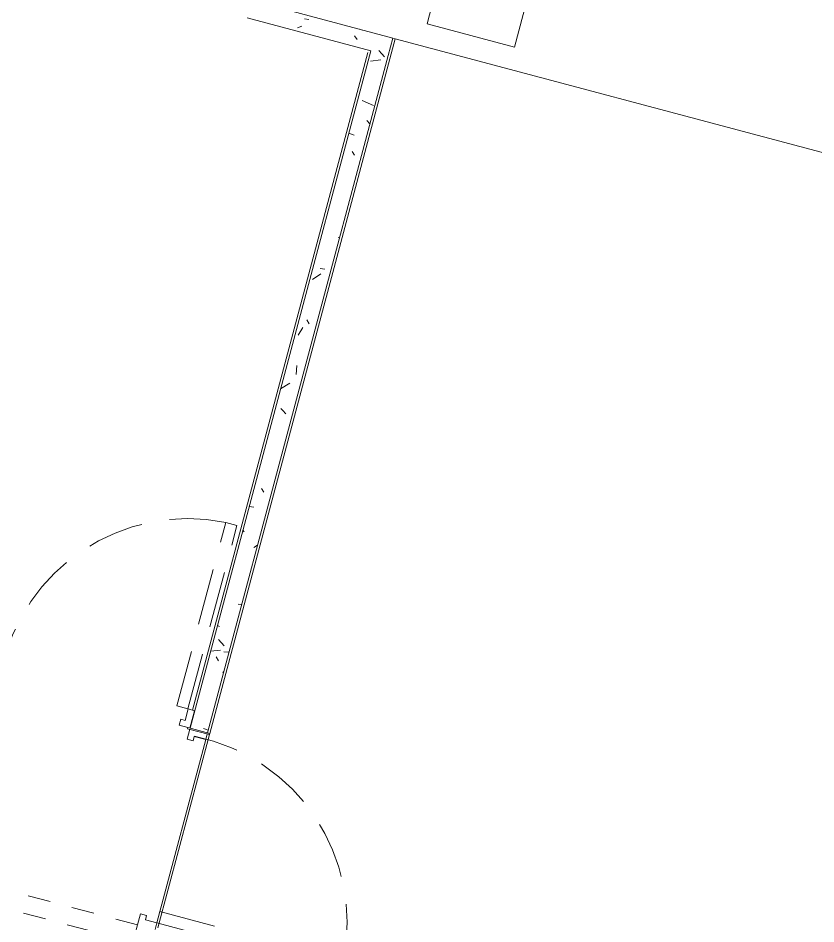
# Model space of a CAD drawing. Header units: metres. Extents: x 689715 to 690980, y 1005284 to 1006835.
# Drawn here: x 690821.106 to 690824.633, y 1005608.562 to 1005612.568 of the extents above; entities that cross this region are included whole.
import ezdxf

# ---------------------------------------------------------------- set-up
doc = ezdxf.new("R2010")
doc.units = ezdxf.units.M
for name, pattern in [('HIDDEN', [0.375, 0.25, -0.125]), ('Overhead', [0.00396875, 0.00238125, -0.0015875]), ('PHANTOM', [2.5, 1.25, -0.25, 0.25, -0.25, 0.25, -0.25])]:
    doc.linetypes.add(name, pattern=pattern)
doc.layers.add('0_HUELLAS CASAS CASTILLA', color=1, linetype='Continuous')
doc.layers.add('0_NUMERO DE LOTE FASE V', color=3, linetype='Continuous')
for name, color, linetype, lineweight in [('Líneas ocultas', 7, 'HIDDEN', 13), ('Medium Lines', 10, 'Continuous', 18), ('Muros', 7, 'Continuous', 13), ('Overhead', 7, 'Overhead', 13), ('Patrón de corte', 7, 'Continuous', 13), ('Puertas', 7, 'Continuous', 13), ('Suelos', 7, 'Continuous', 9)]:
    doc.layers.add(name, color=color, linetype=linetype, lineweight=lineweight)
pattern_1 = [(49.99999999999996, (0, -2.328306436538696e-10), (0.4377584771638401, -0.03836033982117172), [0.04599999999999997, -0.5029999999999996]), (354.9999999999999, (0, -2.328306436538696e-10), (-0.0843952140696779, 0.4580987315439033), [0.037, -0.402]), (100.451, (0.03600000008009374, -0.003000000258907676), (0.3526758939897786, 0.4199401312074266), [0.03899999999999999, -0.427]), (46.18399999999996, (0, 0.121999999973923), (0.6506308650644553, -0.1004214988211121), [0.06899999999999998, -0.7539999999999997]), (96.63599999999995, (0.05400000012014061, 0.113999999826774), (0.570191611846052, 0.5938707988951815), [0.058, -0.6409999999999998]), (351.1839999999999, (0, 0.121999999973923), (0.5697220635397624, 0.5936975411065765), [0.05499999999999999, -0.6039999999999999]), (21, (0.06099999987054616, 0.09100000001490116), (0.3642747293136029, -0.245780230253577), [0.04599999999999997, -0.5029999999999996]), (326, (0.06099999987054616, 0.09100000001490116), (0.1482769546615402, 0.4415777901075864), [0.03699999999999999, -0.4019999999999999]), (71.451, (0.09099999989848584, 0.07100000022910535), (0.512048302653334, 0.1963072483374968), [0.03900000000000001, -0.4270000000000002]), (37.49999999999998, (0, -2.328306436538696e-10), (0.007375797972208928, 0.2022933454275577), [0.02, -0.3769999999999999, 0.02, -0.3879999999999999, -0.4039999999999999]), (37.49999999999998, (0, -2.328306436538696e-10), (0.007375797972208928, 0.2022933454275577), [-0.8059999999999998, 0.02, -0.384]), (7.49999999999994, (0, -2.328306436538696e-10), (0.1600503399492728, 0.2399435114399267), [0.02, -0.2129999999999999, 0.02, -0.3679999999999999, -0.154]), (7.49999999999994, (0, -2.328306436538696e-10), (0.1600503399492728, 0.2399435114399267), [-0.6209999999999999, 0.02, -0.134]), (327.5, (-0.136000000173226, -2.328306436538696e-10), (0.325416223879766, -0.01404568388630395), [0.02, -0.132, 0.02, -0.455, -0.6309999999999999]), (327.5, (-0.136000000173226, -2.328306436538696e-10), (0.325416223879766, -0.01404568388630395), [-0.6279999999999999, 0.02, -0.6109999999999999]), (317.4999999999999, (-0.1970000000437722, -2.328306436538696e-10), (0.3554815006055005, 0.06081860510782444), [0.01999999999999999, -0.1779999999999999, 0.01999999999999999, -0.2959999999999999, -0.4479999999999997]), (317.4999999999999, (-0.1970000000437722, -2.328306436538696e-10), (0.3554815006055005, 0.06081860510782444), [-0.5139999999999997, 0.01999999999999999, -0.4279999999999998])]

# ---------------------------------------------------------------- blocks, each defined once
blk = doc.blocks.new('PV_PUERTA SENCILLA - _90 x 2_18-1752362-PLANO CLAVE _8 CASAS EN HILERA_ - Dependent 1')
at = {"layer": 'Líneas ocultas', "color": 253}
for p, q in [((0.3683286352964649, 0.03999999999999443), (0.3683286352964649, 0.8799999999999943)), ((0.4193286352964649, 0.8799999999999943), (0.3683286352964649, 0.8799999999999943)), ((0.4193286352964649, 0.03999999999999443), (0.4193286352964649, 0.8799999999999943)), ((0.4193286352964649, 0.03999999999999443), (0.3683286352964649, 0.03999999999999443))]:
    blk.add_line(p, q, dxfattribs=at)
blk.add_arc((0.4193286352964647, 0.03999999999997304), 0.841546790142994, 93.47440736753113, 183.4744073675307, dxfattribs=at)
at = {"layer": 'Puertas', "color": 253}
for p, q in [((-0.4500000000000027, -0.05000000000000356), (-0.450000000000003, 0.04999999999999645)), ((-0.4450000000000029, 0.04999999999999647), (-0.450000000000003, 0.04999999999999645)), ((-0.4450000000000029, 0.04999999999999647), (-0.4450000000000027, -0.05000000000000354)), ((-0.4500000000000027, -0.05000000000000356), (-0.4450000000000027, -0.05000000000000354))]:
    blk.add_line(p, q, dxfattribs=at)
at = {"layer": 'Puertas', "color": 9, "lineweight": 9}
for p, q in [((-0.4200000000000045, 0.03999999999999649), (-0.4450000000000032, 0.03999999999999646)), ((-0.4200000000000044, -0.01225000000000943), (-0.4200000000000045, 0.03999999999999649)), ((0.45, 0.03999999999999823), (0.4200000000000014, 0.03999999999999804)), ((0.4200000000000014, 0.03999999999999804), (0.4200000000000016, -0.01225000000000783)), ((-0.445000000000003, -0.04000000000000354), (-0.4000000000000044, -0.04000000000000346)), ((-0.4000000000000044, -0.01225000000000941), (-0.4200000000000044, -0.01225000000000943)), ((-0.4000000000000044, -0.04000000000000346), (-0.4000000000000044, -0.01225000000000941)), ((0.4200000000000016, -0.01225000000000783), (0.4000000000000016, -0.0122500000000079)), ((0.4000000000000016, -0.0122500000000079), (0.4000000000000013, -0.04000000000000183)), ((0.4000000000000013, -0.04000000000000183), (0.4499999999999998, -0.04000000000000187))]:
    blk.add_line(p, q, dxfattribs=at)
blk = doc.blocks.new('PV_PUERTA SENCILLA - _90 x 2_18-1752378-PLANO CLAVE _8 CASAS EN HILERA_ - Dependent 1')
at = {"layer": 'Líneas ocultas', "color": 253}
for p, q in [((0.3683286352964649, 0.03999999999999443), (0.3683286352964649, 0.8799999999999943)), ((0.4193286352964649, 0.8799999999999943), (0.3683286352964649, 0.8799999999999943)), ((0.4193286352964649, 0.03999999999999443), (0.4193286352964649, 0.8799999999999943)), ((0.4193286352964649, 0.03999999999999443), (0.3683286352964649, 0.03999999999999443))]:
    blk.add_line(p, q, dxfattribs=at)
blk.add_arc((0.4193286352964647, 0.03999999999997304), 0.841546790142994, 93.47440736753113, 183.4744073675307, dxfattribs=at)
at = {"layer": 'Puertas', "color": 253}
for p, q in [((-0.4500000000000027, -0.05000000000000356), (-0.450000000000003, 0.04999999999999645)), ((-0.4450000000000029, 0.04999999999999647), (-0.450000000000003, 0.04999999999999645)), ((-0.4450000000000029, 0.04999999999999647), (-0.4450000000000027, -0.05000000000000354)), ((-0.4500000000000027, -0.05000000000000356), (-0.4450000000000027, -0.05000000000000354))]:
    blk.add_line(p, q, dxfattribs=at)
at = {"layer": 'Puertas', "color": 9, "lineweight": 9}
for p, q in [((-0.4200000000000045, 0.03999999999999649), (-0.4450000000000043, 0.03999999999999646)), ((-0.4200000000000044, -0.01225000000000943), (-0.4200000000000045, 0.03999999999999649)), ((0.45, 0.03999999999999823), (0.4200000000000014, 0.03999999999999804)), ((0.4200000000000014, 0.03999999999999804), (0.4200000000000016, -0.01225000000000783)), ((0.45, 0.03999999999999811), (0.45, -0.04000000000000049)), ((0.4499999999999998, -0.04000000000000187), (0.45, 0.03999999999999823)), ((-0.4450000000000042, -0.04000000000000354), (-0.4000000000000044, -0.04000000000000346)), ((-0.4000000000000044, -0.01225000000000941), (-0.4200000000000044, -0.01225000000000943)), ((-0.4000000000000044, -0.04000000000000346), (-0.4000000000000044, -0.01225000000000941)), ((0.4200000000000016, -0.01225000000000783), (0.4000000000000016, -0.0122500000000079)), ((0.4000000000000016, -0.0122500000000079), (0.4000000000000013, -0.04000000000000183)), ((0.4000000000000013, -0.04000000000000183), (0.440051569265505, -0.04000000000000186))]:
    blk.add_line(p, q, dxfattribs=at)
blk = doc.blocks.new('M_Opening-Door - 0_90 x 2_21 m-1018766-PLANO CLAVE _8 CASAS EN HILERA_ - Dependent 1')
at = {"layer": 'Medium Lines', "color": 53}
for p, q in [((-0.4581886567164147, 0.04000000000000224), (-0.4581886567164147, -0.03999999999999618)), ((0.4418113432835851, -0.03999999999999618), (0.4418113432835851, 0.04000000000000224))]:
    blk.add_line(p, q, dxfattribs=at)
at = {"layer": 'Overhead', "color": 253}
for p, q in [((0.4418113432835851, 0.04000000000000224), (-0.4581886567164147, 0.04000000000000224)), ((-0.4581886567164147, -0.03999999999999618), (0.4418113432835851, -0.03999999999999618))]:
    blk.add_line(p, q, dxfattribs=at)
blk = doc.blocks.new('012-AR_CASTILLA_MODELO B_rvt-1-PLANO CLAVE _8 CASAS EN HILERA_ - Dependent 1')
at = {"layer": 'Patrón de corte'}
h = blk.add_hatch(dxfattribs=at)
h.set_pattern_fill('HORMIGÓN', color=254, scale=0.9999999999999999, style=0, pattern_type=2)
h.set_pattern_definition(pattern_1)
h.paths.add_polyline_path([(11.72183760162443, 91.77771324035712), (11.72183760174084, 91.85771324043162), (11.07678603206296, 91.85771324043162), (11.07678603217937, 91.77771324035712), (11.64183760178275, 91.77771324035712)], flags=0)
h.paths.add_polyline_path([(9.476786032202654, 91.77771324058995), (9.476786032319069, 91.85771323996596), (8.751786199922208, 91.85771324043162), (8.751786199747585, 91.77771324035712), (9.194493193761446, 91.77771324105561)], flags=0)
h = blk.add_hatch(dxfattribs=at)
h.set_pattern_fill('HORMIGÓN', color=254, scale=0.9999999999999999, style=0, pattern_type=2)
h.set_pattern_definition(pattern_1)
h.paths.add_polyline_path([(11.72183760162443, 88.67771324026398), (11.72183760162443, 91.77771324035712), (11.64183760178275, 91.77771324035712), (11.64183760172455, 88.67771324026398)], flags=0)
at = {"layer": 'Muros', "color": 253}
for p, q in [((11.72183760174084, 91.85771324043162), (11.07678603206296, 91.85771324043162)), ((11.72183760162443, 91.77771324035712), (11.72183760174084, 91.85771324043162)), ((11.72183760174084, 91.85771324043162), (11.73183760151733, 91.85771324019879)), ((11.73183760151733, 91.85771324019879), (11.73183760163374, 88.67771324026398)), ((11.07678603217937, 91.77771324035712), (11.64183760178275, 91.77771324035712)), ((11.64183760178275, 91.77771324035712), (11.64183760172455, 88.67771324026398)), ((11.72183760162443, 88.67771324026398), (11.72183760162443, 91.77771324035712)), ((11.63183760142419, 88.75771324033849), (11.63183760165703, 91.76771324011497)), ((11.7218376013916, 87.80771324061789), (11.72183760156622, 88.64771324023604)), ((11.73183760163374, 88.6727132408414), (11.73183760163374, 87.7877132401336))]:
    blk.add_line(p, q, dxfattribs=at)
at = {"layer": 'Suelos', "color": 9}
for p, q in [((11.85178619978251, 92.30771324061789), (11.85178619984072, 91.95771324005909)), ((12.25178619974758, 91.95771324005909), (12.251786199864, 92.30771324015222)), ((11.85178619984072, 91.95771324005909), (12.25178619974758, 91.95771324005909)), ((14.74183760164306, 91.85771324043162), (11.73183760151733, 91.85771324019879))]:
    blk.add_line(p, q, dxfattribs=at)
at = {"color": 254, "lineweight": 13}
blk.add_blockref('PV_PUERTA SENCILLA - _90 x 2_18-1752378-PLANO CLAVE _8 CASAS EN HILERA_ - Dependent 1', (11.19178603228647, 88.71771324030124), dxfattribs=at)
for name, p, rotation in [('PV_PUERTA SENCILLA - _90 x 2_18-1752362-PLANO CLAVE _8 CASAS EN HILERA_ - Dependent 1', (11.68183760170359, 88.22771324031055), 270), ('M_Opening-Door - 0_90 x 2_21 m-1018766-PLANO CLAVE _8 CASAS EN HILERA_ - Dependent 1', (11.18359737563878, 87.73771324031986), 179.9999999999999)]:
    blk.add_blockref(name, p, dxfattribs=dict(at, rotation=rotation))
blk = doc.blocks.new('CASTILLAS B BLOQUE 8')
at = {"layer": '0_HUELLAS CASAS CASTILLA', "color": 8, "lineweight": 5, "rotation": 90}
blk.add_blockref('012-AR_CASTILLA_MODELO B_rvt-1-PLANO CLAVE _8 CASAS EN HILERA_ - Dependent 1', (365.6615329056513, -46.68183759332169), dxfattribs=at)

msp = doc.modelspace()

# ---------------------------------------------------------------- block references
at = {"layer": '0_NUMERO DE LOTE FASE V', "linetype": 'PHANTOM', "rotation": 255.0660435229903}
msp.add_blockref('CASTILLAS B BLOQUE 8', (690927.1028274479, 1005868.0258684), dxfattribs=at)

doc.saveas('drawing.dxf')
